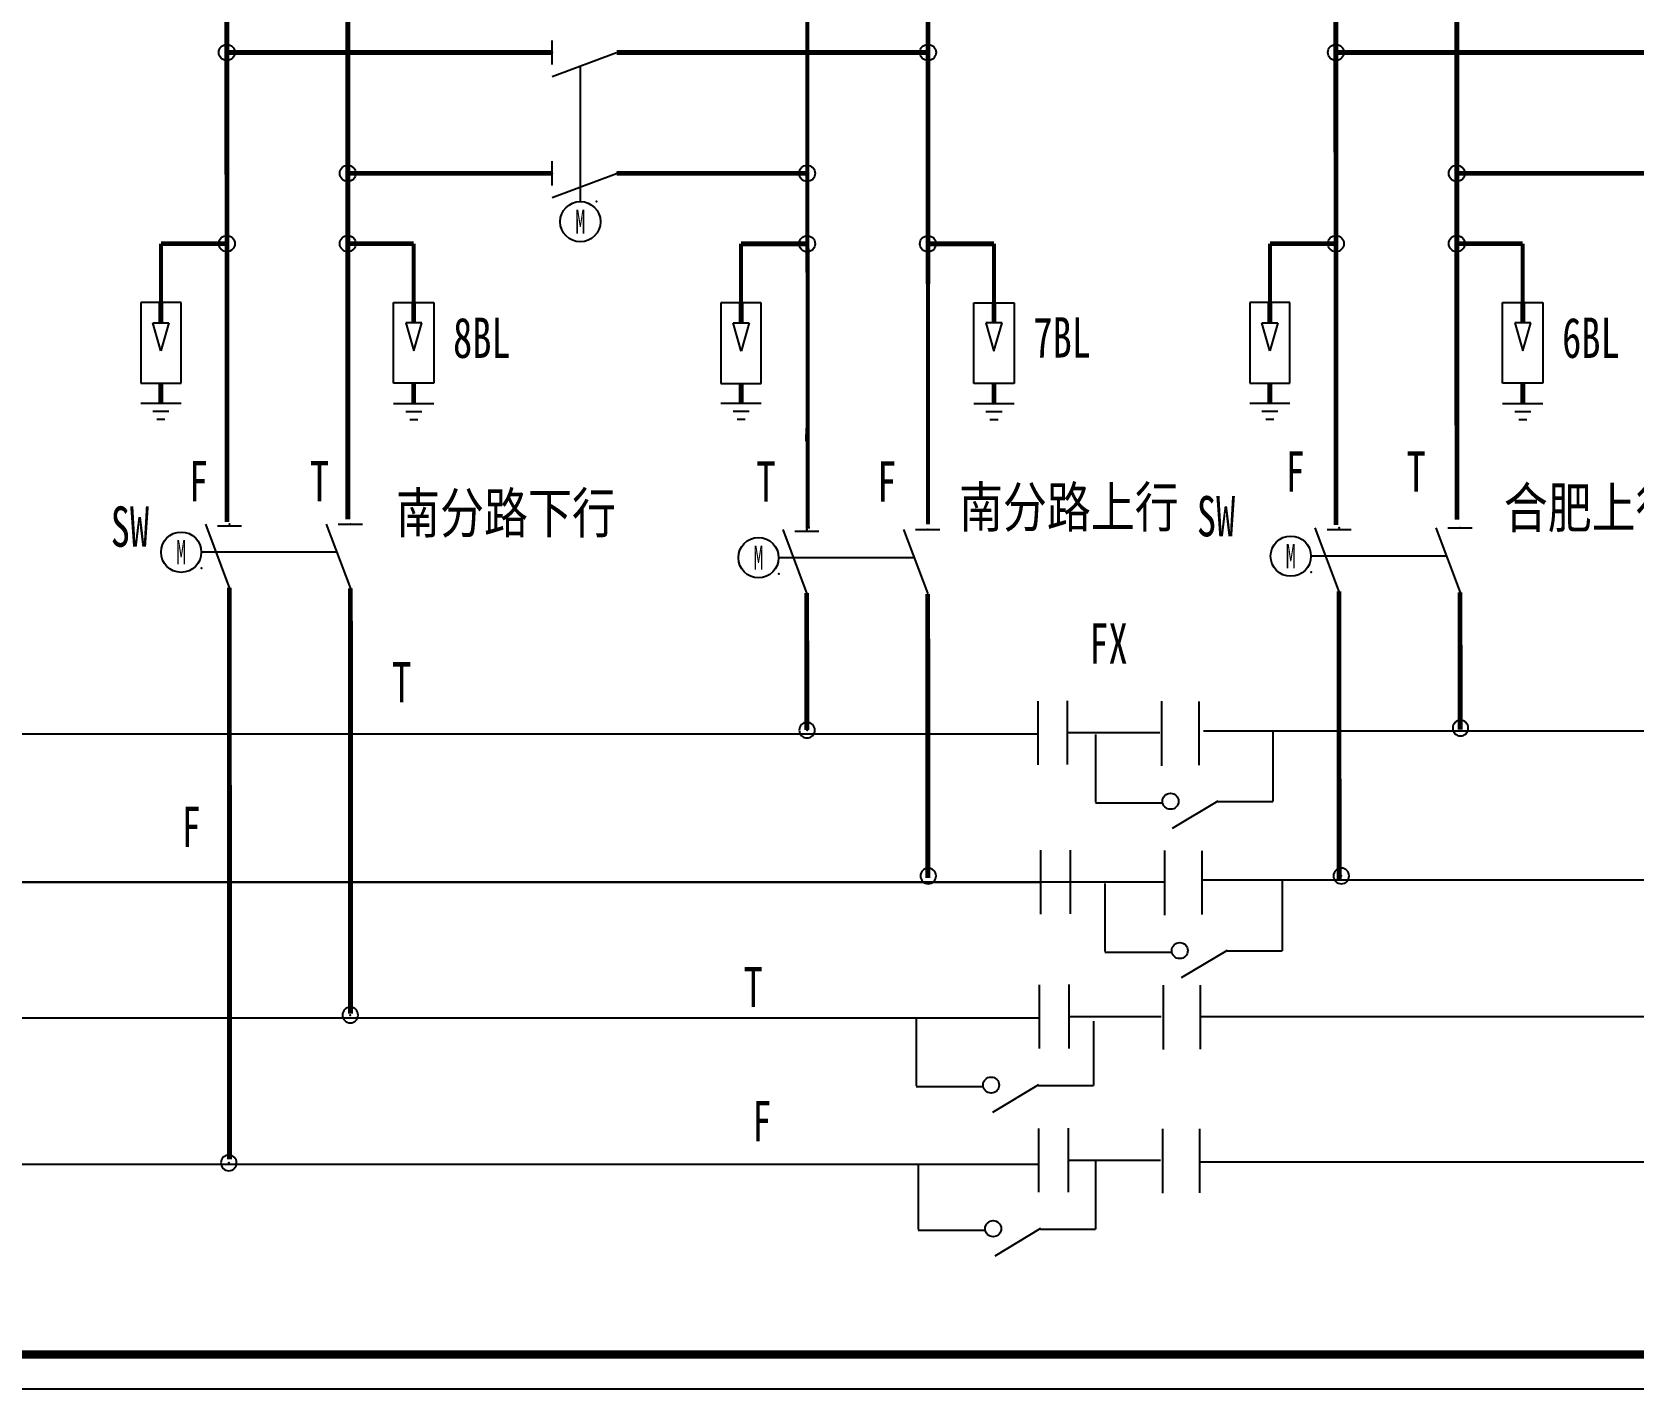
# Model space of a CAD drawing. Header units: millimetres. Extents: x 10667 to 23854, y -3427 to -2899.
# Drawn here: x 21216.6 to 21415.4, y -3426.8 to -3258.5 of the extents above; entities that cross this region are included whole.
import ezdxf
from ezdxf.enums import TextEntityAlignment as Align

# ---------------------------------------------------------------- set-up
doc = ezdxf.new("R2010")
doc.units = ezdxf.units.MM
doc.header["$LTSCALE"] = 10
doc.linetypes.add('DASHED', pattern=[11, 5, 0.5, 5, 0.5])
for name, color, linetype in [('3', 3, 'Continuous'), ('4', 1, 'Continuous'), ('BLOCK', 3, 'Continuous'), ('BOX', 7, 'Continuous'), ('PLINE', 1, 'Continuous'), ('设    备', 3, 'Continuous'), ('设备编号', 2, 'Continuous')]:
    doc.layers.add(name, color=color, linetype=linetype)
doc.styles.add('HZ', font='SimSun.ttf', dxfattribs={"width": 0.7})
doc.styles.add('ROMNAS', font='NSimSun.ttf', dxfattribs={"width": 0.7})

# ---------------------------------------------------------------- blocks, each defined once
blk = doc.blocks.new('$BLQ')
at = {"color": 3}
for p, q in [((-2.5, -10.01), (-2.5, -0.01)), ((-2.5, -0.01), (2.5, -0.01)), ((2.5, -0.01), (2.5, -10.01)), ((2.5, -10.01), (-2.5, -10.01)), ((-2.5, -12.51), (2.5, -12.51)), ((-1, -13.51), (1, -13.51)), ((-0.5, -14.51), (0.5, -14.51))]:
    blk.add_line(p, q, dxfattribs=at)
at = {"layer": 'BLOCK', "color": 3}
for p, q in [((1, -2.51), (-1, -2.51)), ((-1, -2.51), (0, -6.01)), ((0, -6.01), (1, -2.51))]:
    blk.add_line(p, q, dxfattribs=at)
at = {"layer": 'PLINE', "color": 3, "const_width": 0.6}
for points in [[(0, -2.51), (0, -0.01)], [(0, -10.01), (0, -12.51)]]:
    blk.add_lwpolyline(points, dxfattribs=at)
blk = doc.blocks.new('$$POINT', base_point=(176.43, 371.44))
blk.add_point((176.43, 371.44))
blk = doc.blocks.new('$$DD', base_point=(181.79, 368.35))
at = {"layer": 'BLOCK', "color": 2}
blk.add_circle((181.79, 368.35), 0.971, dxfattribs=at)
at = {"xscale": 1.428571, "yscale": 1.428571, "zscale": 1.428571}
for rotation in [270, 180, 90]:
    blk.add_blockref('$$POINT', (181.79, 368.35), dxfattribs=dict(at, rotation=rotation))
blk.add_blockref('$$POINT', (181.79, 368.35), dxfattribs=at)

msp = doc.modelspace()

# ---------------------------------------------------------------- linework, layer by layer
at = {"color": 1, "const_width": 0.5}
for points in [[(21312.81, -3253.3), (21312.89, -3320.1)], [(21232.61, -3284.72), (21232.61, -3288.14)], [(21263.99, -3284.72), (21263.99, -3288.14)], [(21304.61, -3284.74), (21304.61, -3292.05)], [(21335.99, -3284.74), (21335.99, -3292.06)], [(21370.23, -3284.72), (21370.23, -3288.14)], [(21401.61, -3284.72), (21401.61, -3288.14)], [(21232.61, -3288.14), (21232.61, -3292.03)], [(21263.99, -3288.14), (21263.99, -3292.03)], [(21327.8, -3289.73), (21327.82, -3319.53)], [(21370.23, -3288.14), (21370.23, -3292.03)], [(21401.61, -3288.14), (21401.61, -3292.03)], [(21312.82, -3307.6), (21312.8, -3309.24)], [(21327.82, -3307.6), (21327.8, -3309.24)]]:
    msp.add_lwpolyline(points, dxfattribs=at)
at = {"layer": '4', "color": 3}
for p, q in [((21345.08, -3341.45), (21345.08, -3349.37)), ((21341.42, -3341.48), (21341.42, -3349.4)), ((21356.79, -3341.5), (21356.79, -3349.51)), ((21361.4, -3341.53), (21361.4, -3349.45)), ((21345.08, -3345.39), (21356.55, -3345.39)), ((21370.6, -3345.24), (21370.6, -3353.96)), ((21348.6, -3345.61), (21348.6, -3354.01)), ((21348.6, -3354.09), (21356.89, -3354.09)), ((21363.78, -3353.89), (21358.09, -3357.3)), ((21363.75, -3353.96), (21370.59, -3353.96)), ((21341.78, -3360), (21341.78, -3367.92)), ((21345.45, -3359.97), (21345.45, -3367.89)), ((21357.16, -3360.03), (21357.16, -3368.04)), ((21361.77, -3360.05), (21361.77, -3367.97)), ((21345.45, -3363.92), (21356.92, -3363.92)), ((21349.75, -3364.13), (21349.75, -3372.54)), ((21371.75, -3363.69), (21371.75, -3372.48)), ((21349.75, -3372.62), (21358.04, -3372.62)), ((21364.93, -3372.41), (21359.23, -3375.83)), ((21364.9, -3372.49), (21371.74, -3372.49)), ((21341.6, -3376.69), (21341.6, -3384.61)), ((21345.26, -3376.66), (21345.26, -3384.58)), ((21356.98, -3376.72), (21356.98, -3384.73)), ((21361.58, -3376.74), (21361.58, -3384.66)), ((21326.34, -3380.82), (21326.34, -3389.23)), ((21345.26, -3380.61), (21356.74, -3380.61)), ((21348.33, -3381.18), (21348.33, -3389.17)), ((21341.52, -3389.1), (21335.82, -3392.52)), ((21341.49, -3389.18), (21348.32, -3389.18)), ((21326.34, -3389.31), (21334.62, -3389.31)), ((21341.52, -3394.51), (21341.52, -3402.43)), ((21345.19, -3394.48), (21345.19, -3402.4)), ((21356.9, -3394.54), (21356.9, -3402.55)), ((21361.5, -3394.56), (21361.5, -3402.48)), ((21326.6, -3399.04), (21326.6, -3407.04)), ((21345.19, -3398.43), (21356.66, -3398.43)), ((21348.6, -3398.47), (21348.6, -3406.99)), ((21341.78, -3406.92), (21336.08, -3410.34)), ((21341.75, -3407), (21348.59, -3407)), ((21326.6, -3407.13), (21334.89, -3407.13))]:
    msp.add_line(p, q, dxfattribs=at)
at = {"layer": '4', "color": 1}
for p, q in [((21361.97, -3345.18), (21762.59, -3345.18)), ((21361.82, -3363.67), (21743.89, -3363.67)), ((21361.63, -3380.64), (21695.28, -3380.64)), ((21361.46, -3398.65), (21762.59, -3398.65))]:
    msp.add_line(p, q, dxfattribs=at)
at = {"layer": '4', "color": 2}
msp.add_lwpolyline([(10666.54, -2898.77), (23853.86, -2898.77), (23853.86, -3426.84), (10666.54, -3426.84)], close=True, dxfattribs=at)
at = {"layer": 'BLOCK'}
for centre in [(21240.8, -3261), (21327.8, -3261), (21378.42, -3261), (21255.8, -3276), (21312.8, -3276), (21393.42, -3276), (21240.8, -3284.72), (21255.8, -3284.72), (21312.8, -3284.74), (21327.8, -3284.74), (21378.42, -3284.72), (21393.42, -3284.72)]:
    msp.add_circle(centre, 1, dxfattribs=at)
at = {"layer": 'BLOCK', "color": 3}
for centre in [(21357.9, -3353.91), (21359.04, -3372.44), (21335.63, -3389.13), (21335.89, -3406.95)]:
    msp.add_circle(centre, 1, dxfattribs=at)
at = {"layer": 'BOX', "const_width": 1.05}
msp.add_lwpolyline([(10677.66, -2905.48), (23845.41, -2905.48), (23845.41, -3422.56), (10677.66, -3422.56)], close=True, dxfattribs=at)
at = {"layer": 'PLINE', "color": 5}
for p, q in [((21080.68, -3345.55), (21341.46, -3345.55)), ((20666.05, -3363.93), (21357.02, -3363.93)), ((21081.51, -3363.94), (21341.87, -3363.94)), ((20668.37, -3380.79), (21341.6, -3380.79)), ((21084.55, -3380.8), (21341.65, -3380.8)), ((20663.58, -3398.94), (21341.37, -3398.94)), ((21123.24, -3398.93), (21340.62, -3398.93))]:
    msp.add_line(p, q, dxfattribs=at)
at = {"layer": 'PLINE', "const_width": 0.6}
for points in [[(21240.8, -3253.29), (21240.82, -3319.25)], [(21255.8, -3253.29), (21255.82, -3318.95)], [(21327.81, -3253.3), (21327.8, -3289.73)], [(21378.42, -3253.29), (21378.42, -3272.61)], [(21393.42, -3253.29), (21393.42, -3272.61)], [(21240.8, -3261), (21281.16, -3261)], [(21289.16, -3261), (21327.8, -3261)], [(21378.42, -3261), (21427.47, -3261)], [(21378.42, -3272.61), (21378.44, -3319.62)], [(21393.42, -3272.61), (21393.44, -3318.96)], [(21281.16, -3276), (21255.8, -3276)], [(21289.16, -3276), (21312.8, -3276)], [(21427.47, -3276), (21393.42, -3276)], [(21240.8, -3284.72), (21232.61, -3284.72)], [(21255.8, -3284.72), (21263.99, -3284.72)], [(21312.8, -3284.74), (21304.61, -3284.74)], [(21327.8, -3284.74), (21335.99, -3284.74)], [(21378.42, -3284.72), (21370.23, -3284.72)], [(21393.42, -3284.72), (21401.61, -3284.72)], [(21241.11, -3327.39), (21241.13, -3398.33)], [(21256.13, -3327.5), (21256.15, -3380.27)], [(21312.75, -3328.07), (21312.77, -3345.08)], [(21327.77, -3328.18), (21327.78, -3363.43)], [(21378.8, -3327.87), (21378.82, -3363.58)], [(21393.82, -3327.99), (21393.84, -3345.02)]]:
    msp.add_lwpolyline(points, dxfattribs=at)
at = {"layer": '设    备'}
for p, q in [((21281.16, -3262.5), (21281.16, -3259.5)), ((21281.16, -3264), (21289.16, -3261)), ((21281.16, -3277.5), (21281.16, -3274.5)), ((21281.16, -3279), (21289.16, -3276)), ((21238.13, -3319.51), (21241.13, -3327.51)), ((21253.13, -3319.51), (21256.13, -3327.51)), ((21254.63, -3319.51), (21257.63, -3319.51)), ((21239.63, -3319.72), (21242.63, -3319.72)), ((21309.77, -3320.19), (21312.77, -3328.19)), ((21311.27, -3320.4), (21314.27, -3320.4)), ((21324.77, -3320.19), (21327.77, -3328.19)), ((21326.27, -3320.19), (21329.27, -3320.19)), ((21375.82, -3320), (21378.82, -3328)), ((21377.32, -3320.21), (21380.32, -3320.21)), ((21390.82, -3320), (21393.82, -3328)), ((21392.32, -3320), (21395.32, -3320))]:
    msp.add_line(p, q, dxfattribs=at)
at = {"layer": '设    备', "color": 3}
for p, q in [((21284.66, -3262.68), (21284.66, -3279.5)), ((21254.45, -3323.01), (21237.63, -3323.01)), ((21392.14, -3323.5), (21375.32, -3323.5)), ((21326.08, -3323.69), (21309.27, -3323.69))]:
    msp.add_line(p, q, dxfattribs=at)
at = {"layer": '设    备'}
for centre in [(21284.66, -3282), (21235.13, -3323.01), (21306.77, -3323.69), (21372.82, -3323.5)]:
    msp.add_circle(centre, 2.5, dxfattribs=at)
for p in [(21281.16, -3261), (21281.16, -3276), (21289.16, -3276), (21241.13, -3319.51), (21256.13, -3319.51), (21312.77, -3320.19), (21327.77, -3320.19), (21378.82, -3320), (21393.82, -3320)]:
    msp.add_point(p, dxfattribs=at)
at = {"layer": '设    备', "color": 4}
for p in [(21286.65, -3279.49), (21237.64, -3325), (21375.33, -3325.49), (21309.28, -3325.69)]:
    msp.add_point(p, dxfattribs=at)

# ---------------------------------------------------------------- block references
at = {"layer": 'BLOCK', "xscale": -1}
for p in [(21232.61, -3292.03), (21304.61, -3292.05), (21370.22, -3292.03)]:
    msp.add_blockref('$BLQ', p, dxfattribs=at)
at = {"layer": 'BLOCK'}
for p in [(21263.99, -3292.03), (21335.99, -3292.05), (21401.61, -3292.03)]:
    msp.add_blockref('$BLQ', p, dxfattribs=at)
at = {"layer": 'BLOCK', "color": 3, "xscale": -1, "rotation": 359.9999985530559}
for p in [(21312.79, -3345.09), (21327.83, -3363.18)]:
    msp.add_blockref('$$DD', p, dxfattribs=at)
at = {"layer": 'BLOCK', "xscale": -1, "rotation": 359.9999985530559}
for p in [(21393.88, -3344.84), (21379.09, -3363.18)]:
    msp.add_blockref('$$DD', p, dxfattribs=at)
at = {"layer": 'BLOCK', "color": 5, "xscale": -1, "rotation": 359.9999985530559}
for p in [(21256.12, -3380.44), (21241.04, -3398.78)]:
    msp.add_blockref('$$DD', p, dxfattribs=at)

# ---------------------------------------------------------------- texts
at = {"layer": '3', "linetype": 'DASHED', "style": 'ROMNAS', "width": 0.8}
for s, p in [('南分路下行', (21261.8, -3320.64)), ('南分路上行', (21331.64, -3319.91)), ('合肥上行', (21399.25, -3320))]:
    msp.add_text(s, height=5, dxfattribs=at).set_placement(p)
at = {"layer": '设    备', "style": 'HZ', "width": 0.62}
for p in [(21284.66, -3282), (21235.13, -3323.01), (21306.77, -3323.69), (21372.82, -3323.5)]:
    msp.add_text('M', height=3, dxfattribs=at).set_placement(p, align=Align.MIDDLE)
at = {"layer": '设备编号', "color": 6, "style": 'HZ', "width": 0.7}
for s, p in [('8BL', (21268.87, -3298.9)), ('7BL', (21340.88, -3298.85)), ('6BL', (21406.49, -3298.9)), ('F', (21372.18, -3315.48)), ('T', (21387.18, -3315.48)), ('F', (21236.1, -3316.7)), ('T', (21251.1, -3316.7)), ('T', (21306.51, -3316.74)), ('F', (21321.51, -3316.74)), ('SW', (21226.39, -3322.33)), ('SW', (21361.17, -3321.04)), ('FX', (21347.82, -3336.84))]:
    msp.add_text(s, height=5, dxfattribs=at).set_placement(p)
at = {"layer": '设备编号', "color": 5, "style": 'HZ', "width": 0.7}
for s, p in [('T', (21261.3, -3341.65)), ('F', (21235.19, -3359.58))]:
    msp.add_text(s, height=5, dxfattribs=at).set_placement(p)
at = {"layer": '设备编号', "color": 3, "style": 'HZ', "width": 0.7}
for s, p in [('T', (21304.93, -3379.46)), ('F', (21306, -3396.09))]:
    msp.add_text(s, height=5, dxfattribs=at).set_placement(p)

doc.saveas('drawing.dxf')
